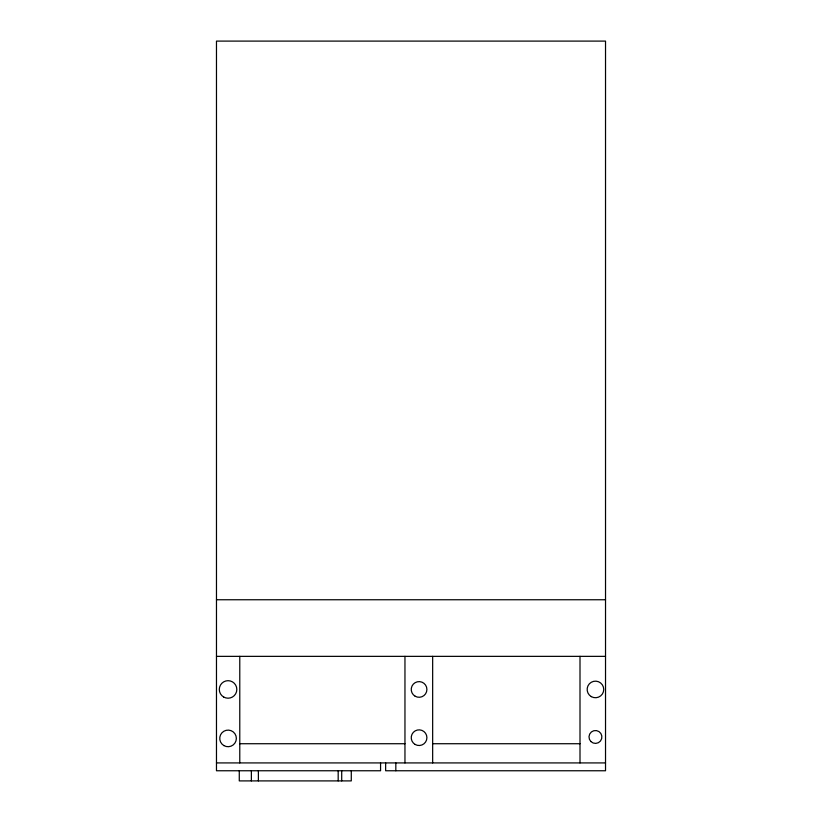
<?xml version="1.0" encoding="UTF-8"?>
<svg xmlns="http://www.w3.org/2000/svg" width="822" height="822" viewBox="0 0 822 822"><rect width="100%" height="100%" fill="white"/><g stroke="black" fill="none" stroke-linecap="round" stroke-linejoin="round"><path stroke-width="1.23" d="M216.474 599.752L605.526 599.752M216.474 656.357L605.526 656.357M239.777 743.725L404.958 743.725M432.66 743.725L580.003 743.725M216.474 762.919L605.526 762.919M580.003 656.357L580.003 762.919M432.66 656.357L432.66 762.919M404.958 656.357L404.958 762.919M395.824 762.919L395.824 770.759M385.641 762.919L385.641 770.759L605.526 770.759L605.526 41.1L216.474 41.1L216.474 770.759L380.565 770.759L380.565 762.919M351.282 770.759L351.282 780.9L239.274 780.9L239.274 770.759M341.705 770.759L341.705 780.9M338.181 770.759L338.181 780.9M258.385 770.759L258.385 780.9M251.368 770.759L251.368 780.9M239.777 656.357L239.777 762.919M590.884 741.536A6.453 6.453 0 0 0 601.673 738.639A6.453 6.453 0 0 0 593.772 730.737A6.453 6.453 0 0 0 590.884 741.536M591.295 696.624A8.292 8.292 0 0 0 603.738 689.442A8.292 8.292 0 0 0 591.295 682.26A8.292 8.292 0 0 0 591.295 696.624M415.151 744.465A7.84 7.84 0 0 0 426.906 737.673A7.84 7.84 0 0 0 415.151 730.892A7.84 7.84 0 0 0 415.151 744.465M415.151 696.234A7.84 7.84 0 0 0 426.906 689.442A7.84 7.84 0 0 0 415.151 682.661A7.84 7.84 0 0 0 415.151 696.234M223.903 745.595A8.292 8.292 0 0 0 236.356 738.403A8.292 8.292 0 0 0 223.903 731.22A8.292 8.292 0 0 0 223.903 745.595M223.676 697.025A8.754 8.754 0 0 0 236.818 689.442A8.754 8.754 0 0 0 223.676 681.859A8.754 8.754 0 0 0 223.676 697.025"/></g></svg>
